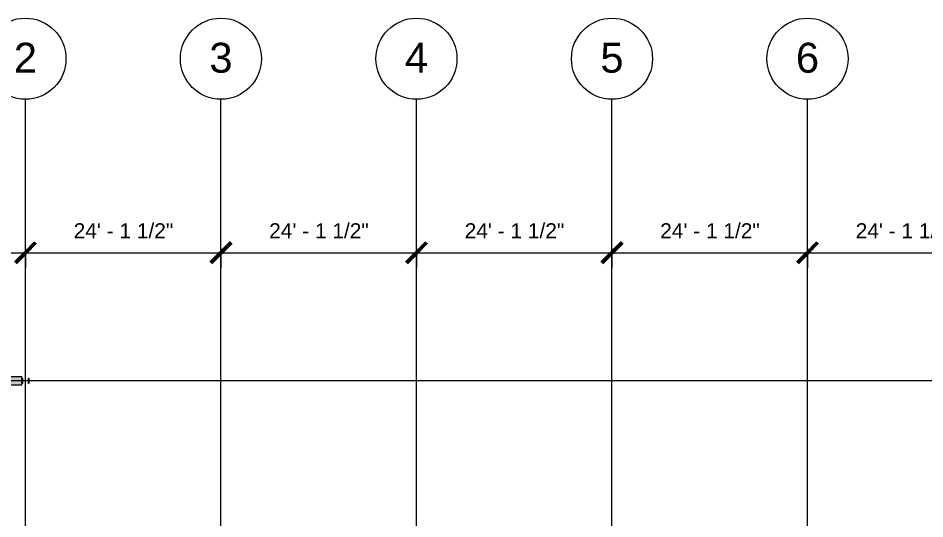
# Model space of a CAD drawing. Header units: inches. Extents: x 20139 to 37433, y -23296 to -20170.
# Drawn here: x 22786 to 24128, y -21107 to -20366 of the extents above; entities that cross this region are included whole.
import ezdxf

# ---------------------------------------------------------------- set-up
doc = ezdxf.new("R2010")
doc.units = ezdxf.units.IN
doc.header["$MEASUREMENT"] = 0
doc.linetypes.add('Grid Line 1_2_', pattern=[0.875, 0.5, -0.125, 0.125, -0.125])
for name, color, linetype, lineweight in [('A-ANNO-DIMS', 211, 'Continuous', 9), ('A-ANNO-DIMS-240', 211, 'Continuous', 9), ('S-BEAM', 12, 'Continuous', 9), ('S-COLS', 52, 'Continuous', 9), ('S-GRID', 1, 'Continuous', 9), ('S-GRID-IDEN', 1, 'Continuous', 9)]:
    doc.layers.add(name, color=color, linetype=linetype, lineweight=lineweight)
doc.styles.add('Arial', font='arial.ttf', dxfattribs={"height": 44.258982})
doc.styles.add('Arial_1', font='arial.ttf', dxfattribs={"height": 22.129491})
doc.dimstyles.new('Linear_-_3_32__Arial', dxfattribs={"dimscale": 12, "dimtxt": 22.5, "dimasz": 2.5, "dimexe": 1.875, "dimexo": 1.25, "dimgap": 1.25, "dimtad": 1, "dimdec": 4, "dimrnd": 0.0625, "dimzin": 1, "dimdsep": 46, "dimlunit": 4, "dimtxsty": 'Arial_1', "dimblk1": 'OBLIQUE', "dimblk2": 'OBLIQUE', "dimsah": 1, "dimcen": 0.09, "dimdle": 1.875, "dimazin": 0, "dimtfac": 1, "dimtdec": 4, "dimtix": 1, "dimtmove": 0, "dimatfit": 3, "dimfxl": 1, "dimtvp": 1, "dimtfill": 1, "dimfrac": 2, "dimtolj": 1, "dimtzin": 0, "dimarcsym": 2})

# ---------------------------------------------------------------- blocks, each defined once
blk = doc.blocks.new('W-Wide Flange - W21X166-V35-Structural Framing')
at = {"layer": 'S-BEAM'}
h = blk.add_hatch(color=256, dxfattribs=at)
h.paths.add_polyline_path([(22076.1, -20908.8), (22076.2, -20908.8), (22076.1, -20903.7)], flags=0)
h.paths.add_polyline_path([(22077, -20908.8), (22077.1, -20908.8), (22077, -20903.8)], flags=0)
h.paths.add_polyline_path([(22076.2, -20902.9), (22077, -20902.9), (22077, -20902.2), (22076.2, -20902.2)], flags=0)
for points in [[(22076.2, -20901.3), (22077, -20901.3), (22077, -20896.4), (22076.2, -20896.4), (22076.2, -20901.3)], [(22076.2, -20902.2), (22077, -20902.1), (22077, -20901.3), (22076.2, -20901.3), (22076.2, -20902.1)], [(22076.2, -20908.8), (22077, -20908.8), (22077, -20903.8), (22076.2, -20903.8)], [(22791, -20908.8), (22791, -20896.4), (22077.1, -20896.4), (22077.1, -20908.8), (22769.7, -20908.8)]]:
    blk.add_hatch(color=256, dxfattribs=at).paths.add_polyline_path(points, flags=0)
h = blk.add_hatch(color=256, dxfattribs=at)
h.paths.add_polyline_path([(22077, -20903.4), (22077, -20902.9), (22076.2, -20903), (22076.2, -20903.4)], flags=0)
h.paths.add_polyline_path([(22076.2, -20903.8), (22077, -20903.8), (22077, -20903.4), (22076.2, -20903.4), (22076.2, -20903.7)], flags=0)
for p, q in [((22076.1, -20908.8), (22076.1, -20896.4)), ((22076.1, -20896.4), (22076.2, -20896.4)), ((22076.2, -20896.4), (22076.2, -20901.3)), ((22076.2, -20896.4), (22077, -20896.4)), ((22076.2, -20902.2), (22077, -20902.2)), ((22077, -20902.9), (22076.2, -20902.9)), ((22076.2, -20903.8), (22076.2, -20908.8)), ((22077, -20896.4), (22077.1, -20896.4)), ((22077, -20901.3), (22077, -20896.4)), ((22077, -20908.8), (22077, -20903.8)), ((22077.1, -20896.4), (22077.1, -20908.8)), ((22077.1, -20896.4), (22791, -20896.4)), ((22791, -20908.8), (22791, -20896.4)), ((22076.2, -20908.8), (22076.1, -20908.8)), ((22076.2, -20908.8), (22077, -20908.8)), ((22077.1, -20908.8), (22077, -20908.8)), ((22077.1, -20908.8), (22791, -20908.8))]:
    blk.add_line(p, q, dxfattribs=at)
for centre, start_param, end_param in [((22076.2, -20901.3), 1.570796, 3.141593), ((22076.2, -20903.8), 0, 1.570796), ((22077, -20901.3), 3.141593, 4.712389), ((22077, -20903.8), 4.974188, 6.283185), ((22077, -20903.8), 4.712389, 4.874562)]:
    blk.add_ellipse(centre, major_axis=(0, 0.89), ratio=0.041631, start_param=start_param, end_param=end_param, dxfattribs=at)
blk = doc.blocks.new('Grid - Grid Head - Circle-14747-Structural Framing')
at = {"layer": 'S-GRID-IDEN'}
blk.add_circle((0, 0), 0.25, dxfattribs=at)
blk = doc.blocks.new('DIMBLOCK9-Structural Framing')
at = {"layer": 'A-ANNO-DIMS-240', "lineweight": 50}
for p, q in [((22072.6, -20713.2), (22087.6, -20698.2)), ((22796.4, -20713.2), (22811.4, -20698.2)), ((22072.6, -20713.2), (22057.6, -20728.2)), ((22796.4, -20713.2), (22781.4, -20728.2))]:
    blk.add_line(p, q, dxfattribs=at)
at = {"layer": 'A-ANNO-DIMS-240'}
for p, q in [((22050.1, -20713.2), (22796.4, -20713.2)), ((22072.6, -20707), (22072.6, -20735.7)), ((22072.6, -20713.2), (22072.6, -20707)), ((22796.4, -20707), (22796.4, -20735.7)), ((22796.4, -20713.2), (22796.4, -20707))]:
    blk.add_line(p, q, dxfattribs=at)
at = {"layer": 'A-ANNO-DIMS-240', "color": 0, "insert": (22361.1, -20669.5), "char_height": 22.129, "width": 176.123, "attachment_point": 1, "line_spacing_factor": 0.938532, "style": 'Arial_1', "bg_fill": 3, "box_fill_scale": 1.25, "bg_fill_color": 0, "bg_fill_transparency": 0}
blk.add_mtext('60\' - 3 3/4"', dxfattribs=at)
blk = doc.blocks.new('_Oblique')
at = {"color": 0, "linetype": 'ByBlock', "lineweight": -2}
blk.add_line((-0.5, -0.5), (0.5, 0.5), dxfattribs=at)
blk = doc.blocks.new('DIMBLOCK10-Structural Framing')
at = {"layer": 'A-ANNO-DIMS-240', "lineweight": 50}
for p, q in [((22796.4, -20713.2), (22811.4, -20698.2)), ((23085.9, -20713.2), (23100.9, -20698.2)), ((22796.4, -20713.2), (22781.4, -20728.2)), ((23085.9, -20713.2), (23070.9, -20728.2))]:
    blk.add_line(p, q, dxfattribs=at)
at = {"layer": 'A-ANNO-DIMS-240'}
for p, q in [((22796.4, -20707), (22796.4, -20735.7)), ((22796.4, -20713.2), (22796.4, -20707)), ((22796.4, -20713.2), (23085.9, -20713.2)), ((23085.9, -20707), (23085.9, -20735.7)), ((23085.9, -20713.2), (23085.9, -20707))]:
    blk.add_line(p, q, dxfattribs=at)
at = {"layer": 'A-ANNO-DIMS-240', "color": 0, "insert": (22867.8, -20669.5), "char_height": 22.129, "width": 176.123, "attachment_point": 1, "line_spacing_factor": 0.938532, "style": 'Arial_1', "bg_fill": 3, "box_fill_scale": 1.25, "bg_fill_color": 0, "bg_fill_transparency": 0}
blk.add_mtext('24\' - 1 1/2"', dxfattribs=at)
blk = doc.blocks.new('DIMBLOCK11-Structural Framing')
at = {"layer": 'A-ANNO-DIMS-240', "lineweight": 50}
for p, q in [((23085.9, -20713.2), (23100.9, -20698.2)), ((23375.4, -20713.2), (23390.4, -20698.2)), ((23085.9, -20713.2), (23070.9, -20728.2)), ((23375.4, -20713.2), (23360.4, -20728.2))]:
    blk.add_line(p, q, dxfattribs=at)
at = {"layer": 'A-ANNO-DIMS-240'}
for p, q in [((23085.9, -20707), (23085.9, -20735.7)), ((23085.9, -20713.2), (23085.9, -20707)), ((23085.9, -20713.2), (23375.4, -20713.2)), ((23375.4, -20707), (23375.4, -20735.7)), ((23375.4, -20713.2), (23375.4, -20707))]:
    blk.add_line(p, q, dxfattribs=at)
at = {"layer": 'A-ANNO-DIMS-240', "color": 0, "insert": (23157.3, -20669.5), "char_height": 22.129, "width": 176.123, "attachment_point": 1, "line_spacing_factor": 0.938532, "style": 'Arial_1', "bg_fill": 3, "box_fill_scale": 1.25, "bg_fill_color": 0, "bg_fill_transparency": 0}
blk.add_mtext('24\' - 1 1/2"', dxfattribs=at)
blk = doc.blocks.new('DIMBLOCK12-Structural Framing')
at = {"layer": 'A-ANNO-DIMS-240', "lineweight": 50}
for p, q in [((23375.4, -20713.2), (23390.4, -20698.2)), ((23664.9, -20713.2), (23679.9, -20698.2)), ((23375.4, -20713.2), (23360.4, -20728.2)), ((23664.9, -20713.2), (23649.9, -20728.2))]:
    blk.add_line(p, q, dxfattribs=at)
at = {"layer": 'A-ANNO-DIMS-240'}
for p, q in [((23375.4, -20707), (23375.4, -20735.7)), ((23375.4, -20713.2), (23375.4, -20707)), ((23375.4, -20713.2), (23664.9, -20713.2)), ((23664.9, -20707), (23664.9, -20735.7)), ((23664.9, -20713.2), (23664.9, -20707))]:
    blk.add_line(p, q, dxfattribs=at)
at = {"layer": 'A-ANNO-DIMS-240', "color": 0, "insert": (23446.8, -20669.5), "char_height": 22.129, "width": 176.123, "attachment_point": 1, "line_spacing_factor": 0.938532, "style": 'Arial_1', "bg_fill": 3, "box_fill_scale": 1.25, "bg_fill_color": 0, "bg_fill_transparency": 0}
blk.add_mtext('24\' - 1 1/2"', dxfattribs=at)
blk = doc.blocks.new('DIMBLOCK13-Structural Framing')
at = {"layer": 'A-ANNO-DIMS-240', "lineweight": 50}
for p, q in [((23664.9, -20713.2), (23679.9, -20698.2)), ((23954.4, -20713.2), (23969.4, -20698.2)), ((23664.9, -20713.2), (23649.9, -20728.2)), ((23954.4, -20713.2), (23939.4, -20728.2))]:
    blk.add_line(p, q, dxfattribs=at)
at = {"layer": 'A-ANNO-DIMS-240'}
for p, q in [((23664.9, -20707), (23664.9, -20735.7)), ((23664.9, -20713.2), (23664.9, -20707)), ((23664.9, -20713.2), (23954.4, -20713.2)), ((23954.4, -20707), (23954.4, -20735.7)), ((23954.4, -20713.2), (23954.4, -20707))]:
    blk.add_line(p, q, dxfattribs=at)
at = {"layer": 'A-ANNO-DIMS-240', "color": 0, "insert": (23736.3, -20669.5), "char_height": 22.129, "width": 176.123, "attachment_point": 1, "line_spacing_factor": 0.938532, "style": 'Arial_1', "bg_fill": 3, "box_fill_scale": 1.25, "bg_fill_color": 0, "bg_fill_transparency": 0}
blk.add_mtext('24\' - 1 1/2"', dxfattribs=at)
blk = doc.blocks.new('DIMBLOCK14-Structural Framing')
at = {"layer": 'A-ANNO-DIMS-240', "lineweight": 50}
for p, q in [((23954.4, -20713.2), (23969.4, -20698.2)), ((24243.9, -20713.2), (24258.9, -20698.2)), ((23954.4, -20713.2), (23939.4, -20728.2)), ((24243.9, -20713.2), (24228.9, -20728.2))]:
    blk.add_line(p, q, dxfattribs=at)
at = {"layer": 'A-ANNO-DIMS-240'}
for p, q in [((23954.4, -20707), (23954.4, -20735.7)), ((23954.4, -20713.2), (23954.4, -20707)), ((23954.4, -20713.2), (24243.9, -20713.2)), ((24243.9, -20707), (24243.9, -20735.7)), ((24243.9, -20713.2), (24243.9, -20707))]:
    blk.add_line(p, q, dxfattribs=at)
at = {"layer": 'A-ANNO-DIMS-240', "color": 0, "insert": (24025.8, -20669.5), "char_height": 22.129, "width": 176.123, "attachment_point": 1, "line_spacing_factor": 0.938532, "style": 'Arial_1', "bg_fill": 3, "box_fill_scale": 1.25, "bg_fill_color": 0, "bg_fill_transparency": 0}
blk.add_mtext('24\' - 1 1/2"', dxfattribs=at)

msp = doc.modelspace()

# ---------------------------------------------------------------- hatches: boundary and pattern name
at = {"layer": 'S-COLS'}
msp.add_hatch(color=256, dxfattribs=at).paths.add_polyline_path([(22800.82187, -20906.53328), (22801.25546, -20906.53328), (22801.25546, -20898.57234), (22800.82187, -20898.57234), (22800.72924, -20902.06258), (22800.47616, -20902.31565), (22800.13046, -20902.40828), (22792.30429, -20902.31565), (22792.05122, -20902.06258), (22791.95858, -20901.71687), (22791.95858, -20898.57234), (22791.52499, -20898.57234), (22791.52499, -20906.53328), (22791.95858, -20906.53328), (22792.05122, -20903.04304), (22792.30429, -20902.78997), (22792.64999, -20902.69734), (22800.47616, -20902.78997), (22800.72924, -20903.04304), (22800.82187, -20903.38875)], flags=0)

# ---------------------------------------------------------------- linework, layer by layer
at = {"layer": 'S-BEAM'}
msp.add_line((22791.02542, -20902.55281), (22791.52499, -20902.55281), dxfattribs=at)
at = {"layer": 'S-COLS'}
for p, q in [((22791.52499, -20906.53328), (22791.52499, -20898.57234)), ((22791.52499, -20898.57234), (22791.95858, -20898.57234)), ((22791.95858, -20898.57234), (22791.95858, -20901.71687)), ((22791.95858, -20903.38875), (22791.95858, -20906.53328)), ((22792.64999, -20902.40828), (22800.13046, -20902.40828)), ((22800.13046, -20902.69734), (22792.64999, -20902.69734)), ((22800.82187, -20901.71687), (22800.82187, -20898.57234)), ((22800.82187, -20898.57234), (22801.25546, -20898.57234)), ((22800.82187, -20906.53328), (22800.82187, -20903.38875)), ((22801.25546, -20898.57234), (22801.25546, -20906.53328)), ((22791.95858, -20906.53328), (22791.52499, -20906.53328)), ((22801.25546, -20906.53328), (22800.82187, -20906.53328))]:
    msp.add_line(p, q, dxfattribs=at)
for centre, start, end in [((22792.64999, -20901.71687), 180, 270), ((22792.64999, -20903.38875), 90, 180), ((22800.13046, -20901.71687), 270, 0), ((22800.13046, -20903.38875), 0, 90)]:
    msp.add_arc(centre, 0.69141, start, end, dxfattribs=at)
at = {"layer": 'S-GRID', "linetype": 'Grid Line 1_2_'}
for p, q in [((22796.39023, -23275.7461), (22796.39023, -20486.01334)), ((23085.89023, -23275.7461), (23085.89023, -20486.01334)), ((23375.39023, -23275.7461), (23375.39023, -20486.01334)), ((23664.89023, -23275.7461), (23664.89023, -20486.01334)), ((23954.39023, -23275.7461), (23954.39023, -20486.01334)), ((26605.69865, -20902.55281), (21698.58403, -20902.55281))]:
    msp.add_line(p, q, dxfattribs=at)

# ---------------------------------------------------------------- block references
at = {"layer": 'S-BEAM'}
msp.add_blockref('W-Wide Flange - W21X166-V35-Structural Framing', (0, 0), dxfattribs=at)
at = {"layer": 'S-GRID-IDEN', "xscale": 239.9999999999998, "yscale": 239.9999999999998, "zscale": 239.9999999999998}
for p in [(22796.39023, -20426.01334), (23085.89023, -20426.01334), (23375.39023, -20426.01334), (23664.89023, -20426.01334), (23954.39023, -20426.01334)]:
    msp.add_blockref('Grid - Grid Head - Circle-14747-Structural Framing', p, dxfattribs=at)

# ---------------------------------------------------------------- next in the draw order: texts
at = {"layer": 'S-GRID-IDEN', "char_height": 44.25898, "width": 41.04, "attachment_point": 2, "line_spacing_factor": 0.938532, "style": 'Arial', "bg_fill": 3, "box_fill_scale": 1.25, "bg_fill_color": 0, "bg_fill_transparency": 0}
for s, insert in [('2', (22796.37869, -20402.42117)), ('3', (23085.87869, -20402.42117)), ('4', (23375.37869, -20402.42117)), ('5', (23664.87869, -20402.42117)), ('6', (23954.37869, -20402.42117))]:
    msp.add_mtext(s, dxfattribs=dict(at, insert=insert))

# ---------------------------------------------------------------- next in the draw order: dimensions: what is measured, and where the dimension line sits
at = {"layer": 'A-ANNO-DIMS'}
dim = msp.add_linear_dim(base=(22796.39023, -20713.19614), p1=(22072.64023, -20691.98294), p2=(22796.39023, -20691.98294), dimstyle='Linear_-_3_32__Arial', override={"dimpost": '<>', "dimfxl": 723.75}, dxfattribs=at)
dim.commit()
dim.dimension.update_dxf_attribs({"geometry": 'DIMBLOCK9-Structural Framing', "text_midpoint": (22434.51523, -20686.74647)})

# ---------------------------------------------------------------- next in the draw order: dimensions: what is measured, and where the dimension line sits
dim = msp.add_linear_dim(base=(23085.89023, -20713.19614), p1=(22796.39023, -20691.98294), p2=(23085.89023, -20691.98294), dimstyle='Linear_-_3_32__Arial', override={"dimpost": '<>', "dimfxl": 289.5}, dxfattribs=at)
dim.commit()
dim.dimension.update_dxf_attribs({"geometry": 'DIMBLOCK10-Structural Framing', "text_midpoint": (22941.14023, -20686.75402)})

# ---------------------------------------------------------------- next in the draw order: dimensions: what is measured, and where the dimension line sits
dim = msp.add_linear_dim(base=(23375.39023, -20713.19614), p1=(23085.89023, -20691.98294), p2=(23375.39023, -20691.98294), dimstyle='Linear_-_3_32__Arial', override={"dimpost": '<>', "dimfxl": 289.5}, dxfattribs=at)
dim.commit()
dim.dimension.update_dxf_attribs({"geometry": 'DIMBLOCK11-Structural Framing', "text_midpoint": (23230.64023, -20686.75402)})

# ---------------------------------------------------------------- next in the draw order: dimensions: what is measured, and where the dimension line sits
dim = msp.add_linear_dim(base=(23664.89023, -20713.19614), p1=(23375.39023, -20691.98294), p2=(23664.89023, -20691.98294), dimstyle='Linear_-_3_32__Arial', override={"dimpost": '<>', "dimfxl": 289.5}, dxfattribs=at)
dim.commit()
dim.dimension.update_dxf_attribs({"geometry": 'DIMBLOCK12-Structural Framing', "text_midpoint": (23520.14023, -20686.75402)})

# ---------------------------------------------------------------- next in the draw order: dimensions: what is measured, and where the dimension line sits
dim = msp.add_linear_dim(base=(23954.39023, -20713.19614), p1=(23664.89023, -20691.98294), p2=(23954.39023, -20691.98294), dimstyle='Linear_-_3_32__Arial', override={"dimpost": '<>', "dimfxl": 289.5}, dxfattribs=at)
dim.commit()
dim.dimension.update_dxf_attribs({"geometry": 'DIMBLOCK13-Structural Framing', "text_midpoint": (23809.64023, -20686.75402)})

# ---------------------------------------------------------------- next in the draw order: dimensions: what is measured, and where the dimension line sits
dim = msp.add_linear_dim(base=(24243.89023, -20713.19614), p1=(23954.39023, -20691.98294), p2=(24243.89023, -20691.98294), dimstyle='Linear_-_3_32__Arial', override={"dimpost": '<>', "dimfxl": 289.5}, dxfattribs=at)
dim.commit()
dim.dimension.update_dxf_attribs({"geometry": 'DIMBLOCK14-Structural Framing', "text_midpoint": (24099.14023, -20686.75402)})

doc.saveas('drawing.dxf')
